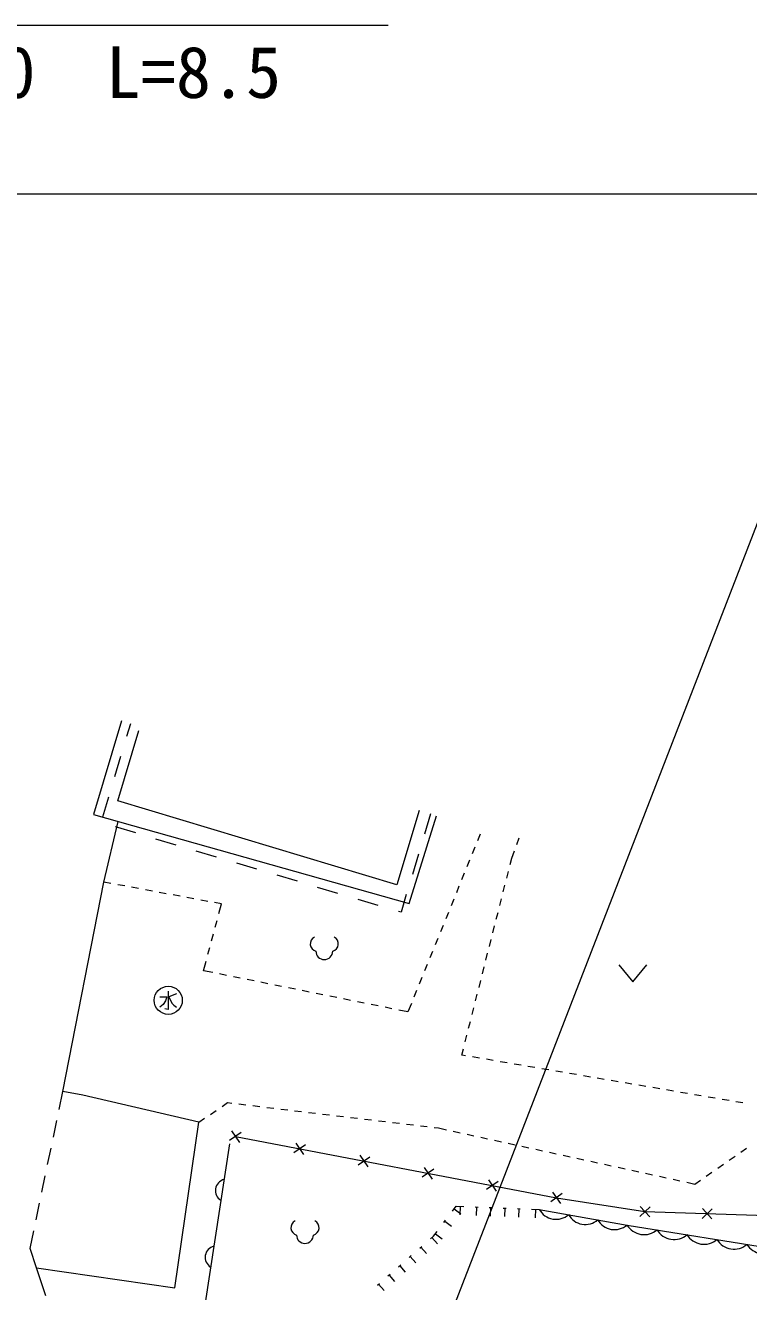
# Model space of a CAD drawing. Units: millimetres, scale not verified. Extents: x 40000 to 680000, y 20000 to 380000.
# Drawn here: x 447106 to 472821, y 294986 to 340000 of the extents above; entities that cross this region are included whole.
import ezdxf
from ezdxf.enums import TextEntityAlignment as Align

# ---------------------------------------------------------------- set-up
doc = ezdxf.new("R2010")
doc.units = ezdxf.units.MM
doc.header["$LTSCALE"] = 1000
doc.layers.add('M-BGD', color=7, linetype='Continuous', lineweight=13)
doc.layers.add('M-STR-HTXT', color=7, linetype='Continuous', lineweight=13)
doc.styles.add('ＭＳ ゴシック', font='')
doc.styles.get('ＭＳ ゴシック').set_extended_font_data('MS Gothic')

msp = doc.modelspace()

# ---------------------------------------------------------------- linework, layer by layer
at = {"layer": 'M-BGD'}
for p, q in [((450527, 315277), (449527, 311952)), ((450720, 314736), (450853, 315178)), ((450391, 312436), (451143, 314936)), ((450288, 313299), (450504, 314018)), ((449856, 311863), (450072, 312581)), ((460314, 309451), (450391, 312436)), ((449527, 311952), (460751, 308785)), ((461109, 312094), (460314, 309451)), ((461514, 311972), (461298, 311254)), ((449901, 309545), (450409, 311703)), ((451029, 311291), (450310, 311505)), ((460751, 308785), (461722, 311903)), ((452466, 310861), (451747, 311076)), ((463276, 311249), (463181, 311017)), ((464578, 310885), (464663, 311120)), ((453903, 310432), (453184, 310646)), ((463087, 310786), (462993, 310554)), ((464398, 310394), (464492, 310650)), ((455340, 310002), (454622, 310217)), ((461082, 310535), (460866, 309817)), ((462899, 310322), (462805, 310091)), ((464340, 310165), (464398, 310394)), ((456777, 309573), (456059, 309788)), ((462711, 309859), (462617, 309627)), ((464218, 309680), (464279, 309923)), ((448441, 302096), (449901, 309545)), ((450149, 309499), (449901, 309545)), ((450641, 309408), (450395, 309453)), ((451132, 309316), (450886, 309362)), ((451624, 309225), (451378, 309271)), ((458215, 309143), (457496, 309358)), ((462523, 309396), (462429, 309164)), ((464095, 309196), (464156, 309438)), ((452115, 309133), (451869, 309179)), ((452607, 309042), (452361, 309088)), ((453098, 308951), (452853, 308996)), ((453590, 308859), (453344, 308905)), ((454084, 308767), (453836, 308814)), ((459652, 308714), (458933, 308929)), ((460650, 309099), (460462, 308472)), ((462335, 308933), (462241, 308701)), ((463972, 308711), (464033, 308953)), ((453991, 308425), (454084, 308767)), ((460462, 308472), (460370, 308499)), ((462146, 308469), (462052, 308238)), ((463849, 308226), (463910, 308469)), ((453860, 307942), (453926, 308183)), ((461958, 308006), (461864, 307775)), ((463726, 307742), (463788, 307984)), ((453729, 307460), (453795, 307701)), ((461770, 307543), (461676, 307311)), ((463603, 307257), (463665, 307499)), ((453598, 306977), (453664, 307218)), ((461582, 307080), (461488, 306848)), ((463480, 306772), (463542, 307015)), ((453440, 306393), (453533, 306736)), ((461394, 306616), (461300, 306385)), ((468202, 306601), (468702, 306001)), ((468702, 306001), (469202, 306601)), ((453766, 306328), (453440, 306393)), ((454256, 306229), (454011, 306278)), ((454746, 306130), (454501, 306180)), ((461205, 306153), (461111, 305922)), ((463358, 306288), (463419, 306530)), ((452186, 305668), (452186, 305018)), ((455236, 306032), (454991, 306081)), ((455726, 305933), (455481, 305982)), ((456216, 305834), (455971, 305883)), ((456707, 305735), (456461, 305785)), ((457197, 305637), (456952, 305686)), ((461017, 305690), (460923, 305458)), ((463235, 305803), (463296, 306045)), ((451886, 305468), (452136, 305468)), ((452086, 305318), (452011, 305193)), ((452136, 305468), (452086, 305318)), ((452486, 305568), (452211, 305468)), ((452211, 305468), (452311, 305243)), ((452311, 305243), (452386, 305168)), ((457687, 305538), (457442, 305587)), ((458177, 305439), (457932, 305489)), ((458667, 305341), (458422, 305390)), ((459157, 305242), (458912, 305291)), ((460829, 305227), (460708, 304930)), ((463112, 305318), (463173, 305561)), ((452011, 305193), (451886, 305093)), ((452186, 305018), (452061, 305043)), ((452386, 305168), (452486, 305093)), ((459648, 305143), (459402, 305193)), ((460138, 305045), (459893, 305094)), ((460708, 304930), (460383, 304995)), ((462989, 304834), (463050, 305076)), ((462866, 304349), (462928, 304591)), ((462743, 303864), (462805, 304107)), ((462624, 303393), (462682, 303622)), ((462757, 303370), (462624, 303393)), ((463250, 303287), (463004, 303328)), ((463743, 303203), (463497, 303245)), ((464236, 303119), (463990, 303161)), ((464729, 303035), (464483, 303077)), ((465222, 302951), (464976, 302993)), ((465715, 302867), (465468, 302909)), ((466208, 302783), (465961, 302825)), ((466701, 302700), (466454, 302742)), ((467194, 302616), (466947, 302658)), ((467687, 302532), (467440, 302574)), ((448308, 301459), (448441, 302096)), ((449156, 301971), (448441, 302096)), ((468180, 302448), (467933, 302490)), ((468672, 302364), (468426, 302406)), ((469165, 302280), (468919, 302322)), ((469658, 302196), (469412, 302238)), ((470151, 302113), (469905, 302155)), ((470644, 302029), (470398, 302071)), ((453277, 301013), (449156, 301971)), ((454098, 301569), (454298, 301705)), ((454298, 301705), (454447, 301687)), ((454695, 301657), (454944, 301627)), ((455192, 301598), (455440, 301568)), ((471137, 301945), (470891, 301987)), ((471630, 301861), (471383, 301903)), ((472123, 301777), (471876, 301819)), ((472616, 301693), (472369, 301735)), ((453277, 301013), (453477, 301148)), ((453684, 301289), (453891, 301429)), ((455688, 301538), (455936, 301508)), ((456185, 301478), (456433, 301449)), ((456681, 301419), (456929, 301389)), ((457178, 301359), (457426, 301329)), ((457674, 301300), (457922, 301270)), ((458170, 301240), (458419, 301210)), ((458667, 301180), (458915, 301151)), ((448103, 300480), (448226, 301067)), ((452423, 295127), (453277, 301013)), ((454436, 300705), (454717, 300292)), ((459163, 301121), (459412, 301091)), ((459660, 301061), (459908, 301031)), ((460156, 301002), (460404, 300972)), ((460653, 300942), (460901, 300912)), ((461149, 300883), (461397, 300853)), ((461645, 300823), (461795, 300805)), ((461795, 300805), (462076, 300743)), ((454783, 300639), (454370, 300358)), ((454576, 300498), (465990, 298325)), ((456719, 300270), (457000, 299857)), ((462320, 300690), (462564, 300637)), ((462808, 300583), (463053, 300530)), ((463297, 300476), (463541, 300423)), ((463785, 300369), (464030, 300316)), ((464274, 300262), (464518, 300209)), ((447899, 299501), (448022, 300088)), ((454370, 300245), (453499, 294591)), ((457066, 300204), (456652, 299923)), ((459001, 299836), (459282, 299422)), ((464762, 300155), (465006, 300102)), ((465251, 300049), (465495, 299995)), ((465739, 299942), (465983, 299888)), ((466227, 299835), (466472, 299781)), ((472130, 299663), (472335, 299806)), ((472541, 299948), (472746, 300091)), ((459348, 299770), (458935, 299488)), ((461284, 299401), (461565, 298988)), ((466716, 299728), (466960, 299674)), ((467204, 299621), (467449, 299567)), ((467693, 299514), (467937, 299461)), ((468181, 299407), (468425, 299354)), ((471720, 299377), (471925, 299520)), ((447695, 298522), (447817, 299109)), ((461631, 299335), (461218, 299054)), ((463914, 298900), (463500, 298619)), ((463567, 298966), (463848, 298553)), ((468670, 299300), (468914, 299247)), ((469158, 299193), (469402, 299140)), ((469647, 299086), (469891, 299033)), ((470135, 298979), (470379, 298926)), ((470905, 298811), (471104, 298949)), ((471309, 299092), (471514, 299235)), ((466192, 298472), (465788, 298178)), ((465843, 298527), (466137, 298123)), ((470623, 298873), (470905, 298811)), ((447491, 297543), (447613, 298131)), ((462288, 297850), (462419, 298023)), ((462419, 298023), (462699, 298012)), ((462559, 298018), (462547, 297718)), ((463099, 297997), (463199, 297993)), ((465990, 298325), (469133, 297830)), ((469316, 298001), (468951, 297659)), ((468962, 298012), (469304, 297647)), ((462353, 297936), (462593, 297756)), ((463149, 297995), (463137, 297695)), ((463598, 297977), (463698, 297973)), ((463648, 297975), (463636, 297675)), ((464098, 297958), (464198, 297954)), ((464148, 297956), (464136, 297656)), ((464597, 297938), (464697, 297934)), ((464647, 297936), (464636, 297636)), ((465097, 297918), (465377, 297907)), ((465237, 297913), (465226, 297613)), ((465377, 297907), (468497, 297355)), ((469133, 297830), (475771, 297617)), ((471528, 297930), (471164, 297588)), ((471175, 297941), (471517, 297577)), ((447276, 296515), (447409, 297152)), ((461617, 296956), (461748, 297130)), ((461988, 297450), (462048, 297530)), ((462018, 297490), (462258, 297310)), ((468497, 297355), (473825, 296497)), ((461506, 296859), (461617, 296956)), ((461562, 296908), (461759, 296682)), ((461682, 297043), (461922, 296863)), ((447504, 295836), (447276, 296515)), ((460753, 296202), (460828, 296267)), ((460790, 296234), (460987, 296008)), ((461129, 296530), (461205, 296596)), ((461167, 296563), (461364, 296337)), ((447840, 294835), (447504, 295836)), ((447504, 295836), (452423, 295127)), ((460376, 295873), (460451, 295939)), ((460414, 295906), (460611, 295680)), ((459999, 295544), (460075, 295610)), ((460037, 295577), (460234, 295351)), ((459622, 295215), (459698, 295281)), ((459660, 295248), (459857, 295022))]:
    msp.add_line(p, q, dxfattribs=at)
msp.add_circle((452186, 305343), 500, dxfattribs=at)
for centre, radius, start, end in [((457502, 307347), 268, 116.087, 255.3342), ((457966, 307347), 268, 284.6658, 63.913), ((457734, 307088), 300, 180, 360), ((454271, 298580), 406, 103.8623, 238.6226), ((465973, 298241), 683, 209.2922, 310.637), ((467013, 298057), 683, 209.2922, 310.637), ((456815, 297259), 268, 116.087, 255.3342), ((457280, 297259), 268, 284.6658, 63.913), ((468053, 297873), 683, 209.2922, 310.637), ((469103, 297721), 708, 211.1337, 310.5553), ((470168, 297549), 708, 211.1337, 310.5553), ((457047, 297000), 300, 180, 360), ((471234, 297378), 708, 211.1337, 310.5553), ((472300, 297206), 708, 211.1337, 310.5553), ((473365, 297034), 708, 211.1337, 310.5553), ((453906, 296208), 406, 103.8623, 238.6226)]:
    msp.add_arc(centre, radius, start, end, dxfattribs=at)
at = {"layer": 'M-STR-HTXT'}
msp.add_line((474831, 334000), (384641, 334000), dxfattribs=at)
for points in [[(430525, 306307), (440000, 340000), (460000, 340000)], [(461930, 293379), (480000, 340000), (500000, 340000)]]:
    msp.add_lwpolyline(points, dxfattribs=at)

# ---------------------------------------------------------------- texts
at = {"layer": 'M-STR-HTXT', "style": 'ＭＳ ゴシック'}
msp.add_text('φ=200\u3000L=8.5', height=1833, dxfattribs=at).set_placement((440583, 338336), align=Align.MIDDLE_LEFT)

doc.saveas('drawing.dxf')
